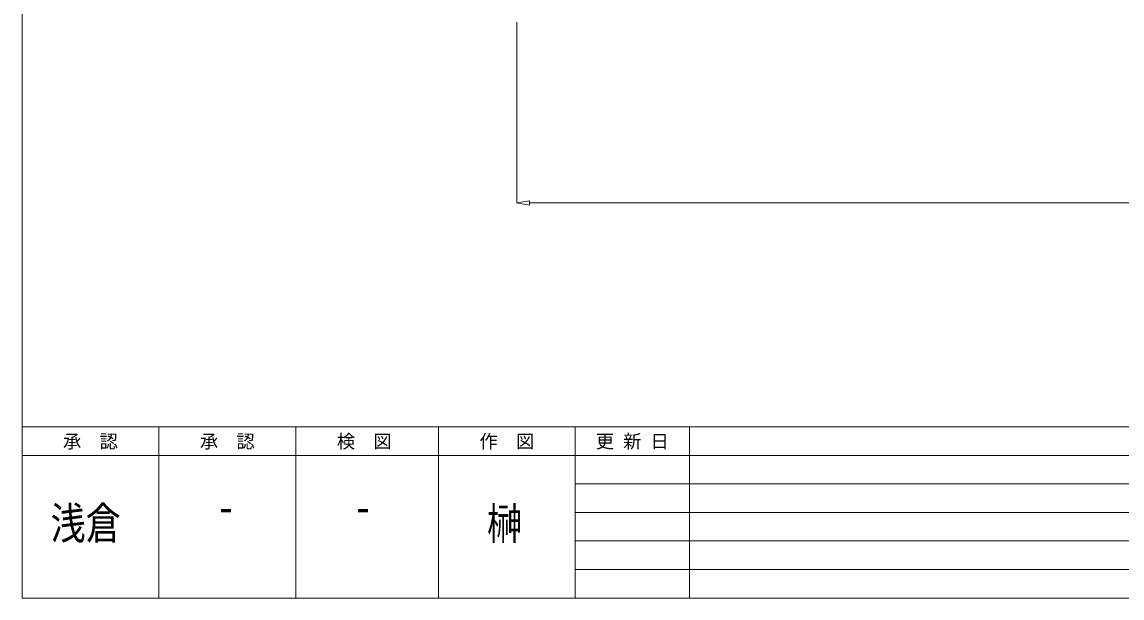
# Model space of a CAD drawing. Units: millimetres, scale not verified. Extents: x -16120 to 16120, y -26100 to 26100.
# Drawn here: x -16120 to -8406, y -26100 to -22060 of the extents above; entities that cross this region are included whole.
import ezdxf
from ezdxf.enums import TextEntityAlignment as Align

# ---------------------------------------------------------------- set-up
doc = ezdxf.new("R2010")
doc.units = ezdxf.units.MM
doc.header["$LTSCALE"] = 150
doc.layers.add('0-A_図面枠', color=134, linetype='Continuous', lineweight=18)
doc.layers.add('0-B_寸法', color=134, linetype='Continuous', lineweight=18)
doc.styles.add('ＭＳ ゴシック', font='')
doc.styles.get('ＭＳ ゴシック').set_extended_font_data('MS Gothic')

msp = doc.modelspace()

# ---------------------------------------------------------------- linework, layer by layer
at = {"layer": '0-A_図面枠'}
for p, q in [((-16120.3, -24900), (16079.7, -24900)), ((-15160.3, -24900), (-15160.3, -26100)), ((-14200.3, -24900), (-14200.3, -26100)), ((-13200.3, -24900), (-13200.3, -26100)), ((-12240.3, -24900), (-12240.3, -26100)), ((-11440.3, -24900), (-11440.3, -26100)), ((-16120.3, -25100), (-3360.3, -25100)), ((-12240.3, -25300), (-3360.3, -25300)), ((-12240.3, -25500), (-3360.3, -25500)), ((-12240.3, -25700), (-3360.3, -25700)), ((-12240.3, -25900), (-3360.3, -25900))]:
    msp.add_line(p, q, dxfattribs=at)
msp.add_lwpolyline([(-16120.3, -3900), (16079.7, -3900), (16079.7, -26100), (-16120.3, -26100)], close=True, dxfattribs=at)
at = {"layer": '0-B_寸法'}
for p, q in [((-12650.3, -22061), (-12650.3, -23330.5)), ((-12562.3, -23314.9), (-12650.3, -23329.5)), ((-12650.3, -23329.5), (-12562.3, -23344.2)), ((-12562.3, -23314.9), (-12562.3, -23344.2)), ((1761.7, -23329.5), (-12562.3, -23329.5))]:
    msp.add_line(p, q, dxfattribs=at)

# ---------------------------------------------------------------- texts
at = {"layer": '0-A_図面枠', "style": 'ＭＳ ゴシック'}
for s, p in [('承\u3000認', (-15832.3, -25076.8)), ('承\u3000認', (-14872.3, -25076.8)), ('検\u3000図', (-13912.3, -25076.8)), ('作\u3000図', (-12912.3, -25076.8)), ('更 新 日', (-12096.3, -25076.8))]:
    msp.add_text(s, height=93.84, dxfattribs=at).set_placement(p, align=Align.BOTTOM_LEFT)
at = {"layer": '0-A_図面枠', "style": 'ＭＳ ゴシック', "width": 0.8}
for s, p in [('浅倉', (-15919.5, -25755.5)), ('榊', (-12859.9, -25758.2)), ('-', (-14750.1, -25641.6)), ('-', (-13790.1, -25641.6))]:
    msp.add_text(s, height=225.2, dxfattribs=at).set_placement(p, align=Align.BOTTOM_LEFT)

doc.saveas('drawing.dxf')
